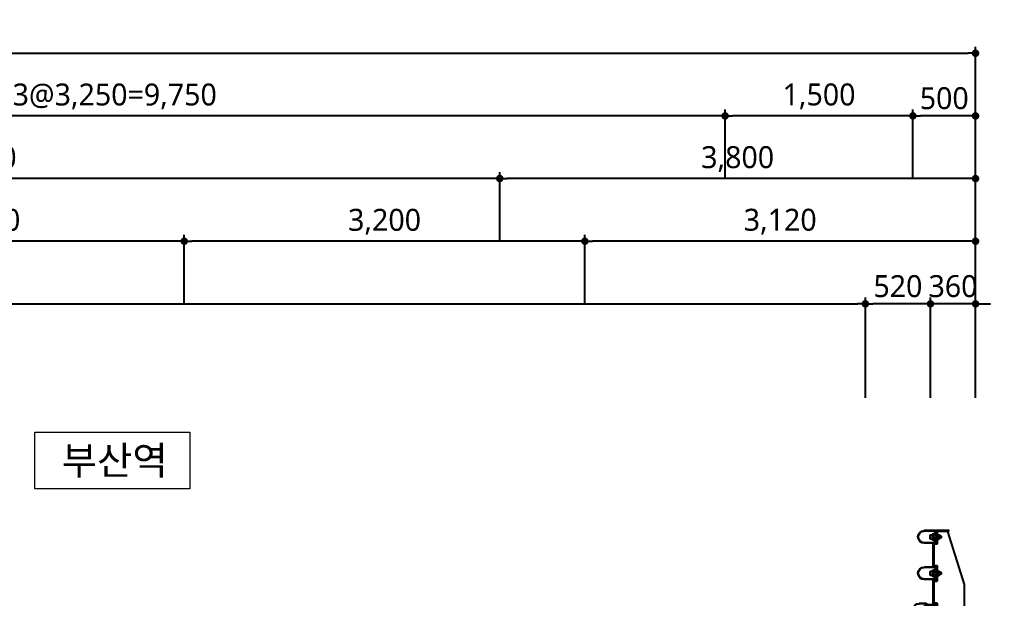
# Model space of a CAD drawing. Header units: metres. Extents: x 185094 to 267743, y 19941 to 53123.
# Drawn here: x 207535 to 215291, y 40891 to 45513 of the extents above; entities that cross this region are included whole.
import ezdxf
from ezdxf.enums import TextEntityAlignment as Align

# ---------------------------------------------------------------- set-up
doc = ezdxf.new("R2010")
doc.units = ezdxf.units.M
doc.header["$LTSCALE"] = 500
doc.layers.get('Defpoints').update_dxf_attribs({"color": 150})
for name, color, linetype in [('CS-DIML', 1, 'Continuous'), ('CS-LIN3', 2, 'Continuous'), ('CS-SYMB', 3, 'Continuous'), ('CZ-TEX2', 7, 'Continuous'), ('PATT11', 1, 'Continuous')]:
    doc.layers.add(name, color=color, linetype=linetype)
doc.styles.add('CZ-TEXT2', font='malgun_0.ttf')
doc.dimstyles.new('일반도면_100', dxfattribs={"dimscale": 120, "dimtxt": 3.5, "dimasz": 1.2, "dimexe": 1, "dimexo": 0, "dimgap": 1, "dimtad": 1, "dimdec": 0, "dimzin": 0, "dimlunit": 6, "dimtxsty": 'CZ-TEXT2', "dimblk1": 'DOT', "dimblk2": 'DOT', "dimsah": 1, "dimcen": 0.09, "dimclrd": 1, "dimclre": 1, "dimclrt": 7, "dimadec": 0, "dimazin": 0, "dimtfac": 0.072, "dimtdec": 0, "dimtix": 1, "dimtmove": 2, "dimatfit": 2, "dimldrblk": 'DOT', "dimfxl": 0, "dimtolj": 1, "dimtzin": 0, "dimarcsym": 0})

# ---------------------------------------------------------------- blocks, each defined once
blk = doc.blocks.new('_Dot')
at = {"color": 0, "linetype": 'ByBlock', "lineweight": -2}
blk.add_line((-0.5, 0), (-1, 0), dxfattribs=at)
at = {"color": 0, "linetype": 'ByBlock', "const_width": 0.5}
blk.add_lwpolyline([(-0.25, 0, 1), (0.25, 0, 1)], format="xyb", close=True, dxfattribs=at)
blk = doc.blocks.new('*D275')
at = {"layer": 'CS-DIML', "color": 1, "lineweight": -2, "transparency": 16777216}
for p, q in [((187170.5, 44742.6), (187170.5, 45292.6)), ((187230.5, 45242.6), (215110.5, 45242.6)), ((215170.5, 44742.6), (215170.5, 45292.6))]:
    blk.add_line(p, q, dxfattribs=at)
at = {"layer": 'Defpoints', "color": 0, "transparency": 16777216}
for p in [(215170.5, 45242.6), (187170.5, 44742.6), (215170.5, 44742.6)]:
    blk.add_point(p, dxfattribs=at)
at = {"layer": 'CS-DIML', "color": 1, "lineweight": -2, "transparency": 16777216, "xscale": 59.99999999999995, "yscale": 59.99999999999995, "zscale": 59.99999999999995, "rotation": 180}
blk.add_blockref('_Dot', (187170.5, 45242.6), dxfattribs=at)
at = {"layer": 'CS-DIML', "color": 1, "lineweight": -2, "transparency": 16777216, "xscale": 59.99999999999995, "yscale": 59.99999999999995, "zscale": 59.99999999999995}
blk.add_blockref('_Dot', (215170.5, 45242.6), dxfattribs=at)
at = {"layer": 'CS-DIML', "color": 7, "transparency": 16777216, "insert": (201170.5, 45397.7), "char_height": 175, "attachment_point": 5, "style": 'CZ-TEXT2'}
blk.add_mtext('\\A1;28,000', dxfattribs=at)
blk = doc.blocks.new('*D283')
at = {"layer": 'CS-DIML', "color": 1, "lineweight": -2, "transparency": 16777216}
for p, q in [((214670.5, 44242.6), (214670.5, 44792.6)), ((215170.5, 44242.6), (215170.5, 44792.6)), ((215110.5, 44742.6), (214730.5, 44742.6))]:
    blk.add_line(p, q, dxfattribs=at)
at = {"layer": 'Defpoints', "color": 0, "transparency": 16777216}
for p in [(214670.5, 44742.6), (214670.5, 44242.6), (215170.5, 44242.6)]:
    blk.add_point(p, dxfattribs=at)
at = {"layer": 'CS-DIML', "color": 1, "lineweight": -2, "transparency": 16777216, "xscale": 59.99999999999995, "yscale": 59.99999999999995, "zscale": 59.99999999999995, "rotation": 180}
blk.add_blockref('_Dot', (214670.5, 44742.6), dxfattribs=at)
at = {"layer": 'CS-DIML', "color": 1, "lineweight": -2, "transparency": 16777216, "xscale": 59.99999999999995, "yscale": 59.99999999999995, "zscale": 59.99999999999995}
blk.add_blockref('_Dot', (215170.5, 44742.6), dxfattribs=at)
at = {"layer": 'CS-DIML', "color": 7, "transparency": 16777216, "insert": (214920.5, 44883), "char_height": 175, "attachment_point": 5, "style": 'CZ-TEXT2'}
blk.add_mtext('\\A1;500', dxfattribs=at)
blk = doc.blocks.new('*D284')
at = {"layer": 'CS-DIML', "color": 1, "lineweight": -2, "transparency": 16777216}
for p, q in [((213170.5, 44242.6), (213170.5, 44792.6)), ((214670.5, 44242.6), (214670.5, 44792.6)), ((214610.5, 44742.6), (213230.5, 44742.6))]:
    blk.add_line(p, q, dxfattribs=at)
at = {"layer": 'Defpoints', "color": 0, "transparency": 16777216}
for p in [(213170.5, 44742.6), (213170.5, 44242.6), (214670.5, 44242.6)]:
    blk.add_point(p, dxfattribs=at)
at = {"layer": 'CS-DIML', "color": 1, "lineweight": -2, "transparency": 16777216, "xscale": 59.99999999999995, "yscale": 59.99999999999995, "zscale": 59.99999999999995, "rotation": 180}
blk.add_blockref('_Dot', (213170.5, 44742.6), dxfattribs=at)
at = {"layer": 'CS-DIML', "color": 1, "lineweight": -2, "transparency": 16777216, "xscale": 59.99999999999995, "yscale": 59.99999999999995, "zscale": 59.99999999999995}
blk.add_blockref('_Dot', (214670.5, 44742.6), dxfattribs=at)
at = {"layer": 'CS-DIML', "color": 7, "transparency": 16777216, "insert": (213920.5, 44898.2), "char_height": 175, "attachment_point": 5, "style": 'CZ-TEXT2'}
blk.add_mtext('\\A1;1,500', dxfattribs=at)
blk = doc.blocks.new('*D285')
at = {"layer": 'CS-DIML', "color": 1, "lineweight": -2, "transparency": 16777216}
for p, q in [((203420.5, 44242.6), (203420.5, 44792.6)), ((213170.5, 44242.6), (213170.5, 44792.6)), ((213110.5, 44742.6), (203480.5, 44742.6))]:
    blk.add_line(p, q, dxfattribs=at)
at = {"layer": 'Defpoints', "color": 0, "transparency": 16777216}
for p in [(203420.5, 44742.6), (203420.5, 44242.6), (213170.5, 44242.6)]:
    blk.add_point(p, dxfattribs=at)
at = {"layer": 'CS-DIML', "color": 1, "lineweight": -2, "transparency": 16777216, "xscale": 59.99999999999995, "yscale": 59.99999999999995, "zscale": 59.99999999999995, "rotation": 180}
blk.add_blockref('_Dot', (203420.5, 44742.6), dxfattribs=at)
at = {"layer": 'CS-DIML', "color": 1, "lineweight": -2, "transparency": 16777216, "xscale": 59.99999999999995, "yscale": 59.99999999999995, "zscale": 59.99999999999995}
blk.add_blockref('_Dot', (213170.5, 44742.6), dxfattribs=at)
at = {"layer": 'CS-DIML', "color": 7, "transparency": 16777216, "insert": (208295.5, 44897.7), "char_height": 175, "attachment_point": 5, "style": 'CZ-TEXT2'}
blk.add_mtext('\\A1;3@3,250=9,750', dxfattribs=at)
blk = doc.blocks.new('*D291')
at = {"layer": 'CS-DIML', "color": 1, "lineweight": -2, "transparency": 16777216}
for p, q in [((211370.5, 43742.6), (211370.5, 44292.6)), ((215170.5, 43742.6), (215170.5, 44292.6)), ((215110.5, 44242.6), (211430.5, 44242.6))]:
    blk.add_line(p, q, dxfattribs=at)
at = {"layer": 'Defpoints', "color": 0, "transparency": 16777216}
for p in [(211370.5, 44242.6), (211370.5, 43742.6), (215170.5, 43742.6)]:
    blk.add_point(p, dxfattribs=at)
at = {"layer": 'CS-DIML', "color": 1, "lineweight": -2, "transparency": 16777216, "xscale": 59.99999999999995, "yscale": 59.99999999999995, "zscale": 59.99999999999995, "rotation": 180}
blk.add_blockref('_Dot', (211370.5, 44242.6), dxfattribs=at)
at = {"layer": 'CS-DIML', "color": 1, "lineweight": -2, "transparency": 16777216, "xscale": 59.99999999999995, "yscale": 59.99999999999995, "zscale": 59.99999999999995}
blk.add_blockref('_Dot', (215170.5, 44242.6), dxfattribs=at)
at = {"layer": 'CS-DIML', "color": 7, "transparency": 16777216, "insert": (213270.5, 44397.7), "char_height": 175, "attachment_point": 5, "style": 'CZ-TEXT2'}
blk.add_mtext('\\A1;3,800', dxfattribs=at)
blk = doc.blocks.new('*D292')
at = {"layer": 'CS-DIML', "color": 1, "lineweight": -2, "transparency": 16777216}
for p, q in [((203070.5, 43742.6), (203070.5, 44292.6)), ((211370.5, 43742.6), (211370.5, 44292.6)), ((211310.5, 44242.6), (203130.5, 44242.6))]:
    blk.add_line(p, q, dxfattribs=at)
at = {"layer": 'Defpoints', "color": 0, "transparency": 16777216}
for p in [(203070.5, 44242.6), (203070.5, 43742.6), (211370.5, 43742.6)]:
    blk.add_point(p, dxfattribs=at)
at = {"layer": 'CS-DIML', "color": 1, "lineweight": -2, "transparency": 16777216, "xscale": 59.99999999999995, "yscale": 59.99999999999995, "zscale": 59.99999999999995, "rotation": 180}
blk.add_blockref('_Dot', (203070.5, 44242.6), dxfattribs=at)
at = {"layer": 'CS-DIML', "color": 1, "lineweight": -2, "transparency": 16777216, "xscale": 59.99999999999995, "yscale": 59.99999999999995, "zscale": 59.99999999999995}
blk.add_blockref('_Dot', (211370.5, 44242.6), dxfattribs=at)
at = {"layer": 'CS-DIML', "color": 7, "transparency": 16777216, "insert": (207220.5, 44397.7), "char_height": 175, "attachment_point": 5, "style": 'CZ-TEXT2'}
blk.add_mtext('\\A1;8,300', dxfattribs=at)
blk = doc.blocks.new('부_방호울타리0.85')
at = {"layer": 'CS-LIN3'}
for p, q in [((145, 842), (10, 421.5)), ((135, 850), (135, 842)), ((135, 850), (235, 850)), ((135, 842), (227, 842)), ((195.7, 807), (195.7, 793)), ((197.7, 809), (267, 809)), ((197.7, 791), (267, 791)), ((208.8, 786), (208.8, 814)), ((223.8, 817), (211.8, 817)), ((223.8, 783), (211.8, 783)), ((223.8, 822), (227, 822)), ((223.8, 783), (223.8, 817)), ((223.8, 778), (227, 778)), ((227, 842), (227, 742)), ((235, 850), (235, 750)), ((235, 843), (235, 818)), ((235, 782), (235, 757)), ((239, 843), (239, 818)), ((239, 830), (249, 830)), ((239, 818), (249, 818)), ((239, 782), (249, 782)), ((239, 782), (239, 757)), ((242, 850), (330, 850)), ((242, 846), (330, 846)), ((242, 815), (250, 815)), ((242, 811), (250, 811)), ((242, 789), (250, 789)), ((242, 785), (250, 785)), ((250, 815), (250, 811)), ((250, 789), (250, 785)), ((255, 812), (255, 788)), ((267, 812), (267, 788)), ((227, 742), (252, 742)), ((235, 750), (260, 750)), ((239, 770), (249, 770)), ((242, 754), (330, 754)), ((242, 750), (330, 750)), ((252, 742), (252, 573)), ((260, 750), (260, 565)), ((227, 573), (227, 447)), ((252, 573), (227, 573)), ((235, 565), (235, 455)), ((260, 565), (235, 565)), ((235, 553), (235, 528)), ((239, 553), (239, 528)), ((242, 560), (330, 560)), ((242, 556), (330, 556)), ((195.7, 517), (195.7, 503)), ((197.7, 519), (267, 519)), ((197.7, 501), (267, 501)), ((208.8, 496), (208.8, 524)), ((223.8, 527), (211.8, 527)), ((223.8, 493), (211.8, 493)), ((223.8, 532), (227, 532)), ((223.8, 493), (223.8, 527)), ((223.8, 488), (227, 488)), ((235, 492), (235, 467)), ((239, 540), (249, 540)), ((239, 528), (249, 528)), ((239, 492), (249, 492)), ((239, 492), (239, 467)), ((239, 480), (249, 480)), ((242, 525), (250, 525)), ((242, 521), (250, 521)), ((242, 499), (250, 499)), ((242, 495), (250, 495)), ((250, 525), (250, 521)), ((250, 499), (250, 495)), ((255, 522), (255, 498)), ((267, 522), (267, 498)), ((10, 421.5), (10, 14)), ((252, 447), (227, 447)), ((260, 455), (235, 455)), ((242, 464), (330, 464)), ((242, 460), (330, 460)), ((252, 447), (252, 270.5)), ((260, 455), (260, 262.5)), ((208.5, 206), (208.5, 234)), ((223.5, 237), (211.5, 237)), ((223.5, 242), (226.7, 242)), ((223.5, 203), (223.5, 237)), ((227, 270.5), (227, 169.5)), ((227, 270.5), (252, 270.5)), ((235, 262.5), (235, 177.5)), ((235, 262.5), (260, 262.5)), ((238.2, 237), (250.2, 237)), ((238.2, 203), (238.2, 237)), ((253.2, 206), (253.2, 234)), ((288.6, 206), (288.6, 234)), ((303.6, 237), (291.6, 237)), ((303.6, 242), (306.8, 242)), ((303.6, 203), (303.6, 237)), ((310, 177), (310, 263)), ((314, 238), (314, 263)), ((314, 250), (324, 250)), ((314, 238), (324, 238)), ((317, 270), (370, 270)), ((317, 266), (370, 266)), ((317, 235), (327, 235)), ((327, 231), (327, 235)), ((186.2, 227), (186.2, 213)), ((188.2, 229), (238.2, 229)), ((188.2, 211), (238.2, 211)), ((223.5, 203), (211.5, 203)), ((223.5, 198), (226.7, 198)), ((227, 169.5), (252, 169.5)), ((235, 177.5), (260, 177.5)), ((238.2, 208), (238.2, 232)), ((238.2, 203), (250.2, 203)), ((252, 169.5), (252, 14)), ((260, 177.5), (260, 14)), ((260, 164), (266, 164)), ((274, 156), (274, 28)), ((275.5, 227), (275.5, 213)), ((277.5, 229), (342, 229)), ((277.5, 211), (342, 211)), ((303.6, 203), (291.6, 203)), ((303.6, 198), (306.8, 198)), ((314, 177), (314, 202)), ((314, 202), (324, 202)), ((314, 190), (324, 190)), ((317, 231), (327, 231)), ((317, 209), (327, 209)), ((317, 205), (327, 205)), ((317, 174), (370, 174)), ((317, 170), (370, 170)), ((327, 205), (327, 209)), ((330, 208), (330, 232)), ((342, 208), (342, 232)), ((0, 14), (350, 14)), ((0, 14), (0, 0)), ((0, 0), (350, 0)), ((64, 14), (122, 14)), ((70, 16.7), (120, 16.7)), ((70, 14), (70, 16.7)), ((75, 16.7), (75, 29.8)), ((78, 32.8), (112, 32.8)), ((84, 32.8), (84, 48)), ((87, 51), (103, 51)), ((106, 32.8), (106, 48)), ((115, 16.7), (115, 29.8)), ((120, 14), (120, 16.7)), ((274, 28), (332, 28)), ((280, 30.7), (330, 30.7)), ((280, 28), (280, 30.7)), ((285, 30.7), (285, 43.8)), ((288, 46.8), (322, 46.8)), ((294, 46.8), (294, 62)), ((297, 65), (313, 65)), ((316, 46.8), (316, 62)), ((325, 30.7), (325, 43.8)), ((330, 28), (330, 30.7)), ((340, 14), (340, 20)), ((350, 14), (350, 0))]:
    blk.add_line(p, q, dxfattribs=at)
for points in [[(223.8, 822), (223.8, 778)], [(223.8, 532), (223.8, 488)], [(223.5, 242), (223.5, 198)], [(303.6, 242), (303.6, 198)]]:
    blk.add_lwpolyline(points, dxfattribs=at)
for points in [[(267, 783), (279, 783, 0.414214), (282, 786), (282, 814, 0.414214), (279, 817), (267, 817)], [(267, 493), (279, 493, 0.414214), (282, 496), (282, 524, 0.414214), (279, 527), (267, 527)], [(235, 188.7), (235, 251.3, -0.414214), (241.2, 257.5), (303.8, 257.5, -0.414214), (310, 251.3), (310, 188.7, -0.414214), (303.8, 182.5), (241.2, 182.5, -0.414214)], [(238.2, 188.7), (238.2, 251.3, -0.414214), (241.2, 254.3), (303.8, 254.3, -0.414214), (306.8, 251.3), (306.8, 188.7, -0.414214), (303.8, 185.7), (241.2, 185.7, -0.414214)], [(342, 203), (354, 203, 0.414214), (357, 206), (357, 234, 0.414214), (354, 237), (342, 237)]]:
    blk.add_lwpolyline(points, format="xyb", close=True, dxfattribs=at)
for centre, radius, start, end in [((197.7, 807), 2, 90, 180), ((197.7, 793), 2, 180, 270), ((211.8, 814), 3, 90, 180), ((211.8, 786), 3, 180, 270), ((242, 843), 7, 90, 180), ((242, 818), 7, 180, 270), ((242, 782), 7, 90, 180), ((242, 843), 3, 90, 180), ((242, 818), 3, 180, 270), ((242, 782), 3, 90, 180), ((249, 812), 18, 0, 90), ((249, 812), 6, 0, 90), ((249, 788), 6, 270, 0), ((249, 788), 18, 270, 0), ((330, 800), 50, 270, 90), ((330, 800), 46, 270, 90), ((242, 757), 7, 180, 270), ((242, 757), 3, 180, 270), ((242, 553), 7, 90, 180), ((242, 553), 3, 90, 180), ((330, 510), 50, 270, 90), ((330, 510), 46, 270, 90), ((197.7, 517), 2, 90, 180), ((197.7, 503), 2, 180, 270), ((211.8, 524), 3, 90, 180), ((211.8, 496), 3, 180, 270), ((242, 528), 7, 180, 270), ((242, 492), 7, 90, 180), ((242, 467), 7, 180, 270), ((242, 528), 3, 180, 270), ((242, 492), 3, 90, 180), ((242, 467), 3, 180, 270), ((249, 522), 18, 0, 90), ((249, 522), 6, 0, 90), ((249, 498), 6, 270, 0), ((249, 498), 18, 270, 0), ((211.5, 234), 3, 90, 180), ((250.2, 234), 3, 0, 90), ((291.6, 234), 3, 90, 180), ((317, 263), 7, 90, 180), ((317, 238), 7, 180, 270), ((317, 263), 3, 90, 180), ((317, 238), 3, 180, 270), ((324, 232), 18, 0, 90), ((324, 232), 6, 0, 90), ((370, 220), 50, 270, 90), ((370, 220), 46, 270, 90), ((188.2, 227), 2, 90, 180), ((188.2, 213), 2, 180, 270), ((211.5, 206), 3, 180, 270), ((250.2, 206), 3, 270, 0), ((266, 156), 8, 0, 90), ((277.5, 227), 2, 90, 180), ((277.5, 213), 2, 180, 270), ((291.6, 206), 3, 180, 270), ((317, 202), 7, 90, 180), ((317, 177), 7, 180, 270), ((317, 202), 3, 90, 180), ((317, 177), 3, 180, 270), ((324, 208), 6, 270, 0), ((324, 208), 18, 270, 0), ((78, 29.8), 3, 90, 180), ((87, 48), 3, 90, 180), ((103, 48), 3, 0, 90), ((112, 29.8), 3, 0, 90), ((288, 43.8), 3, 90, 180), ((297, 62), 3, 90, 180), ((313, 62), 3, 0, 90), ((322, 43.8), 3, 0, 90), ((332, 20), 8, 0, 90)]:
    blk.add_arc(centre, radius, start, end, dxfattribs=at)
for p in [(135, 850), (235, 850), (235, 850), (235, 560), (235, 560)]:
    blk.add_point(p, dxfattribs=at)
blk = doc.blocks.new('*D311')
at = {"layer": 'CS-DIML', "color": 1, "lineweight": -2, "transparency": 16777216}
for p, q in [((188050.5, 42492.6), (188050.5, 43292.6)), ((214290.5, 42492.6), (214290.5, 43292.6)), ((188110.5, 43242.6), (214230.5, 43242.6))]:
    blk.add_line(p, q, dxfattribs=at)
at = {"layer": 'Defpoints', "color": 0, "transparency": 16777216}
for p in [(214290.5, 43242.6), (188050.5, 42492.6), (214290.5, 42492.6)]:
    blk.add_point(p, dxfattribs=at)
at = {"layer": 'CS-DIML', "color": 1, "lineweight": -2, "transparency": 16777216, "xscale": 59.99999999999995, "yscale": 59.99999999999995, "zscale": 59.99999999999995, "rotation": 180}
blk.add_blockref('_Dot', (188050.5, 43242.6), dxfattribs=at)
at = {"layer": 'CS-DIML', "color": 1, "lineweight": -2, "transparency": 16777216, "xscale": 59.99999999999995, "yscale": 59.99999999999995, "zscale": 59.99999999999995}
blk.add_blockref('_Dot', (214290.5, 43242.6), dxfattribs=at)
at = {"layer": 'CS-DIML', "color": 7, "transparency": 16777216, "insert": (201170.5, 43398.2), "char_height": 175, "attachment_point": 5, "style": 'CZ-TEXT2'}
blk.add_mtext('\\A1;41@640=26,240', dxfattribs=at)
blk = doc.blocks.new('*D312')
at = {"layer": 'CS-DIML', "color": 1, "lineweight": -2, "transparency": 16777216}
for p, q in [((214810.5, 42492.6), (214810.5, 43292.6)), ((215170.5, 42492.6), (215170.5, 43292.6)), ((214750.5, 43242.6), (214690.5, 43242.6)), ((215170.5, 43242.6), (214810.5, 43242.6)), ((215230.5, 43242.6), (215290.5, 43242.6))]:
    blk.add_line(p, q, dxfattribs=at)
at = {"layer": 'Defpoints', "color": 0, "transparency": 16777216}
for p in [(214810.5, 43242.6), (214810.5, 42492.6), (215170.5, 42492.6)]:
    blk.add_point(p, dxfattribs=at)
at = {"layer": 'CS-DIML', "color": 1, "lineweight": -2, "transparency": 16777216, "xscale": 59.99999999999995, "yscale": 59.99999999999995, "zscale": 59.99999999999995}
blk.add_blockref('_Dot', (214810.5, 43242.6), dxfattribs=at)
at = {"layer": 'CS-DIML', "color": 1, "lineweight": -2, "transparency": 16777216, "xscale": 59.99999999999995, "yscale": 59.99999999999995, "zscale": 59.99999999999995, "rotation": 180}
blk.add_blockref('_Dot', (215170.5, 43242.6), dxfattribs=at)
at = {"layer": 'CS-DIML', "color": 7, "transparency": 16777216, "insert": (214990.5, 43383), "char_height": 175, "attachment_point": 5, "style": 'CZ-TEXT2'}
blk.add_mtext('\\A1;360', dxfattribs=at)
blk = doc.blocks.new('*D313')
at = {"layer": 'CS-DIML', "color": 1, "lineweight": -2, "transparency": 16777216}
for p, q in [((214290.5, 42492.6), (214290.5, 43292.6)), ((214810.5, 42492.6), (214810.5, 43292.6)), ((214750.5, 43242.6), (214350.5, 43242.6))]:
    blk.add_line(p, q, dxfattribs=at)
at = {"layer": 'Defpoints', "color": 0, "transparency": 16777216}
for p in [(214290.5, 43242.6), (214290.5, 42492.6), (214810.5, 42492.6)]:
    blk.add_point(p, dxfattribs=at)
at = {"layer": 'CS-DIML', "color": 1, "lineweight": -2, "transparency": 16777216, "xscale": 59.99999999999995, "yscale": 59.99999999999995, "zscale": 59.99999999999995, "rotation": 180}
blk.add_blockref('_Dot', (214290.5, 43242.6), dxfattribs=at)
at = {"layer": 'CS-DIML', "color": 1, "lineweight": -2, "transparency": 16777216, "xscale": 59.99999999999995, "yscale": 59.99999999999995, "zscale": 59.99999999999995}
blk.add_blockref('_Dot', (214810.5, 43242.6), dxfattribs=at)
at = {"layer": 'CS-DIML', "color": 7, "transparency": 16777216, "insert": (214550.5, 43383), "char_height": 175, "attachment_point": 5, "style": 'CZ-TEXT2'}
blk.add_mtext('\\A1;520', dxfattribs=at)
blk = doc.blocks.new('*D237')
at = {"layer": 'CS-DIML', "color": 1, "lineweight": -2, "transparency": 16777216}
for p, q in [((212050.5, 43242.6), (212050.5, 43792.6)), ((215170.5, 43242.6), (215170.5, 43792.6)), ((215110.5, 43742.6), (212110.5, 43742.6))]:
    blk.add_line(p, q, dxfattribs=at)
at = {"layer": 'Defpoints', "color": 0, "transparency": 16777216}
for p in [(212050.5, 43742.6), (212050.5, 43242.6), (215170.5, 43242.6)]:
    blk.add_point(p, dxfattribs=at)
at = {"layer": 'CS-DIML', "color": 1, "lineweight": -2, "transparency": 16777216, "xscale": 59.99999999999995, "yscale": 59.99999999999995, "zscale": 59.99999999999995, "rotation": 180}
blk.add_blockref('_Dot', (212050.5, 43742.6), dxfattribs=at)
at = {"layer": 'CS-DIML', "color": 1, "lineweight": -2, "transparency": 16777216, "xscale": 59.99999999999995, "yscale": 59.99999999999995, "zscale": 59.99999999999995}
blk.add_blockref('_Dot', (215170.5, 43742.6), dxfattribs=at)
at = {"layer": 'CS-DIML', "color": 7, "transparency": 16777216, "insert": (213610.5, 43898.2), "char_height": 175, "attachment_point": 5, "style": 'CZ-TEXT2'}
blk.add_mtext('\\A1;3,120', dxfattribs=at)
blk = doc.blocks.new('*D238')
at = {"layer": 'CS-DIML', "color": 1, "lineweight": -2, "transparency": 16777216}
for p, q in [((208850.5, 43242.6), (208850.5, 43792.6)), ((212050.5, 43242.6), (212050.5, 43792.6)), ((211990.5, 43742.6), (208910.5, 43742.6))]:
    blk.add_line(p, q, dxfattribs=at)
at = {"layer": 'Defpoints', "color": 0, "transparency": 16777216}
for p in [(208850.5, 43742.6), (208850.5, 43242.6), (212050.5, 43242.6)]:
    blk.add_point(p, dxfattribs=at)
at = {"layer": 'CS-DIML', "color": 1, "lineweight": -2, "transparency": 16777216, "xscale": 59.99999999999995, "yscale": 59.99999999999995, "zscale": 59.99999999999995, "rotation": 180}
blk.add_blockref('_Dot', (208850.5, 43742.6), dxfattribs=at)
at = {"layer": 'CS-DIML', "color": 1, "lineweight": -2, "transparency": 16777216, "xscale": 59.99999999999995, "yscale": 59.99999999999995, "zscale": 59.99999999999995}
blk.add_blockref('_Dot', (212050.5, 43742.6), dxfattribs=at)
at = {"layer": 'CS-DIML', "color": 7, "transparency": 16777216, "insert": (210450.5, 43897.7), "char_height": 175, "attachment_point": 5, "style": 'CZ-TEXT2'}
blk.add_mtext('\\A1;3,200', dxfattribs=at)
blk = doc.blocks.new('*D239')
at = {"layer": 'CS-DIML', "color": 1, "lineweight": -2, "transparency": 16777216}
for p, q in [((205650.5, 43242.6), (205650.5, 43792.6)), ((208850.5, 43242.6), (208850.5, 43792.6)), ((208790.5, 43742.6), (205710.5, 43742.6))]:
    blk.add_line(p, q, dxfattribs=at)
at = {"layer": 'Defpoints', "color": 0, "transparency": 16777216}
for p in [(205650.5, 43742.6), (205650.5, 43242.6), (208850.5, 43242.6)]:
    blk.add_point(p, dxfattribs=at)
at = {"layer": 'CS-DIML', "color": 1, "lineweight": -2, "transparency": 16777216, "xscale": 59.99999999999995, "yscale": 59.99999999999995, "zscale": 59.99999999999995, "rotation": 180}
blk.add_blockref('_Dot', (205650.5, 43742.6), dxfattribs=at)
at = {"layer": 'CS-DIML', "color": 1, "lineweight": -2, "transparency": 16777216, "xscale": 59.99999999999995, "yscale": 59.99999999999995, "zscale": 59.99999999999995}
blk.add_blockref('_Dot', (208850.5, 43742.6), dxfattribs=at)
at = {"layer": 'CS-DIML', "color": 7, "transparency": 16777216, "insert": (207250.5, 43897.7), "char_height": 175, "attachment_point": 5, "style": 'CZ-TEXT2'}
blk.add_mtext('\\A1;3,200', dxfattribs=at)

msp = doc.modelspace()

# ---------------------------------------------------------------- linework, layer by layer
at = {"layer": 'CS-SYMB', "lineweight": 20}
msp.add_lwpolyline([(208896.4019, 41767.6147), (207658.9019, 41767.6147), (207658.9019, 42217.6147), (208896.4019, 42217.6147)], close=True, dxfattribs=at)

# ---------------------------------------------------------------- block references
at = {"layer": 'PATT11', "xscale": -1}
msp.add_blockref('부_방호울타리0.85', (215090.5357, 40582.6147), dxfattribs=at)

# ---------------------------------------------------------------- texts
at = {"layer": 'CZ-TEX2', "style": 'CZ-TEXT2'}
msp.add_text('부산역', height=225, dxfattribs=at).set_placement((208295.5357, 41992.6147), align=Align.MIDDLE_CENTER)

# ---------------------------------------------------------------- dimensions: what is measured, and where the dimension line sits
at = {"layer": 'CS-DIML'}
dim = msp.add_linear_dim(base=(215170.5357, 45242.6147), p1=(187170.5357, 44742.6147), p2=(215170.5357, 44742.6147), dimstyle='일반도면_100', override={"dimscale": 50, "dimtxsty": 'CZ-TEXT2'}, dxfattribs=at)
dim.commit()
dim.dimension.update_dxf_attribs({"geometry": '*D275', "text_midpoint": (201170.5357, 45397.7098)})
dim = msp.add_linear_dim(base=(203420.5357, 44742.6147), p1=(213170.5357, 44242.6147), p2=(203420.5357, 44242.6147), angle=180, text='3@3,250=<>', dimstyle='일반도면_100', override={"dimscale": 50, "dimtxsty": 'CZ-TEXT2'}, dxfattribs=at)
dim.commit()
dim.dimension.update_dxf_attribs({"geometry": '*D285', "text_midpoint": (208295.5357, 44897.7098)})
for base, p1, p2, override, picture, middle in [((213170.5357, 44742.6147), (214670.5357, 44242.6147), (213170.5357, 44242.6147), {"dimscale": 50, "dimtxsty": 'CZ-TEXT2'}, '*D284', (213920.5357, 44898.1854)), ((214670.5357, 44742.6147), (215170.5357, 44242.6147), (214670.5357, 44242.6147), {"dimscale": 50, "dimtxsty": 'CZ-TEXT2'}, '*D283', (214920.5357, 44883.0274)), ((203070.5357, 44242.6147), (211370.5357, 43742.6147), (203070.5357, 43742.6147), {"dimscale": 50, "dimtxsty": 'CZ-TEXT2'}, '*D292', (207220.5357, 44397.7098)), ((211370.5357, 44242.6147), (215170.5357, 43742.6147), (211370.5357, 43742.6147), {"dimscale": 50, "dimtxsty": 'CZ-TEXT2'}, '*D291', (213270.5357, 44397.7098)), ((205650.5357, 43742.6147), (208850.5357, 43242.6147), (205650.5357, 43242.6147), {"dimscale": 50, "dimtxsty": 'CZ-TEXT2'}, '*D239', (207250.5357, 43897.7098)), ((208850.5357, 43742.6147), (212050.5357, 43242.6147), (208850.5357, 43242.6147), {"dimscale": 50, "dimtxsty": 'CZ-TEXT2'}, '*D238', (210450.5357, 43897.7098)), ((212050.5357, 43742.6147), (215170.5357, 43242.6147), (212050.5357, 43242.6147), {"dimscale": 50, "dimtxsty": 'CZ-TEXT2'}, '*D237', (213610.5357, 43898.1854)), ((214290.5357, 43242.6147), (214810.5357, 42492.6147), (214290.5357, 42492.6147), {"dimscale": 50}, '*D313', (214550.5357, 43383.0274)), ((214810.5357, 43242.6147), (215170.5357, 42492.6147), (214810.5357, 42492.6147), {"dimscale": 50}, '*D312', (214990.5357, 43383.0274))]:
    dim = msp.add_linear_dim(base=base, p1=p1, p2=p2, angle=180, dimstyle='일반도면_100', override=override, dxfattribs=at)
    dim.commit()
    dim.dimension.update_dxf_attribs({"geometry": picture, "text_midpoint": middle})
dim = msp.add_linear_dim(base=(214290.5357, 43242.6147), p1=(188050.5357, 42492.6147), p2=(214290.5357, 42492.6147), text='41@640=<>', dimstyle='일반도면_100', override={"dimscale": 50}, dxfattribs=at)
dim.commit()
dim.dimension.update_dxf_attribs({"geometry": '*D311', "text_midpoint": (201170.5357, 43398.1854)})

doc.saveas('drawing.dxf')
